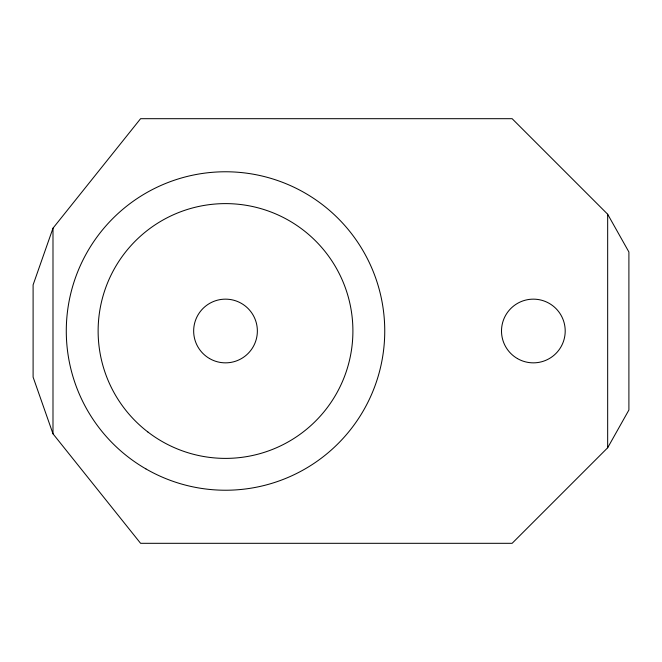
<?xml version="1.0" encoding="UTF-8"?>
<svg xmlns="http://www.w3.org/2000/svg" width="662" height="662" viewBox="0 0 662 662"><rect width="100%" height="100%" fill="white"/><g stroke="black" fill="none" stroke-linecap="round" stroke-linejoin="round"><path stroke-width="0.99" d="M52.993 228.191L33.1 284.9L33.1 377.1L52.993 433.809L140.592 543.312L512.131 543.312L607.666 447.769L628.9 410.001L628.9 251.999L607.666 214.231L512.131 118.688L140.592 118.688L52.993 228.191L52.993 433.809M607.666 214.231L607.666 447.769M517.436 358.581A31.842 31.842 0 0 0 565.207 331A31.842 31.842 0 0 0 517.436 303.419A31.842 31.842 0 0 0 517.436 358.581M209.589 358.581A31.842 31.842 0 0 0 257.361 331A31.842 31.842 0 0 0 209.589 303.419A31.842 31.842 0 0 0 209.589 358.581M145.897 468.895A159.228 159.228 0 0 0 384.746 331A159.228 159.228 0 0 0 145.897 193.105A159.228 159.228 0 0 0 145.897 468.895M147.965 432.063A127.385 127.385 0 0 0 351.812 347.624A127.385 127.385 0 0 0 176.762 213.313A127.385 127.385 0 0 0 147.965 432.063"/></g></svg>
